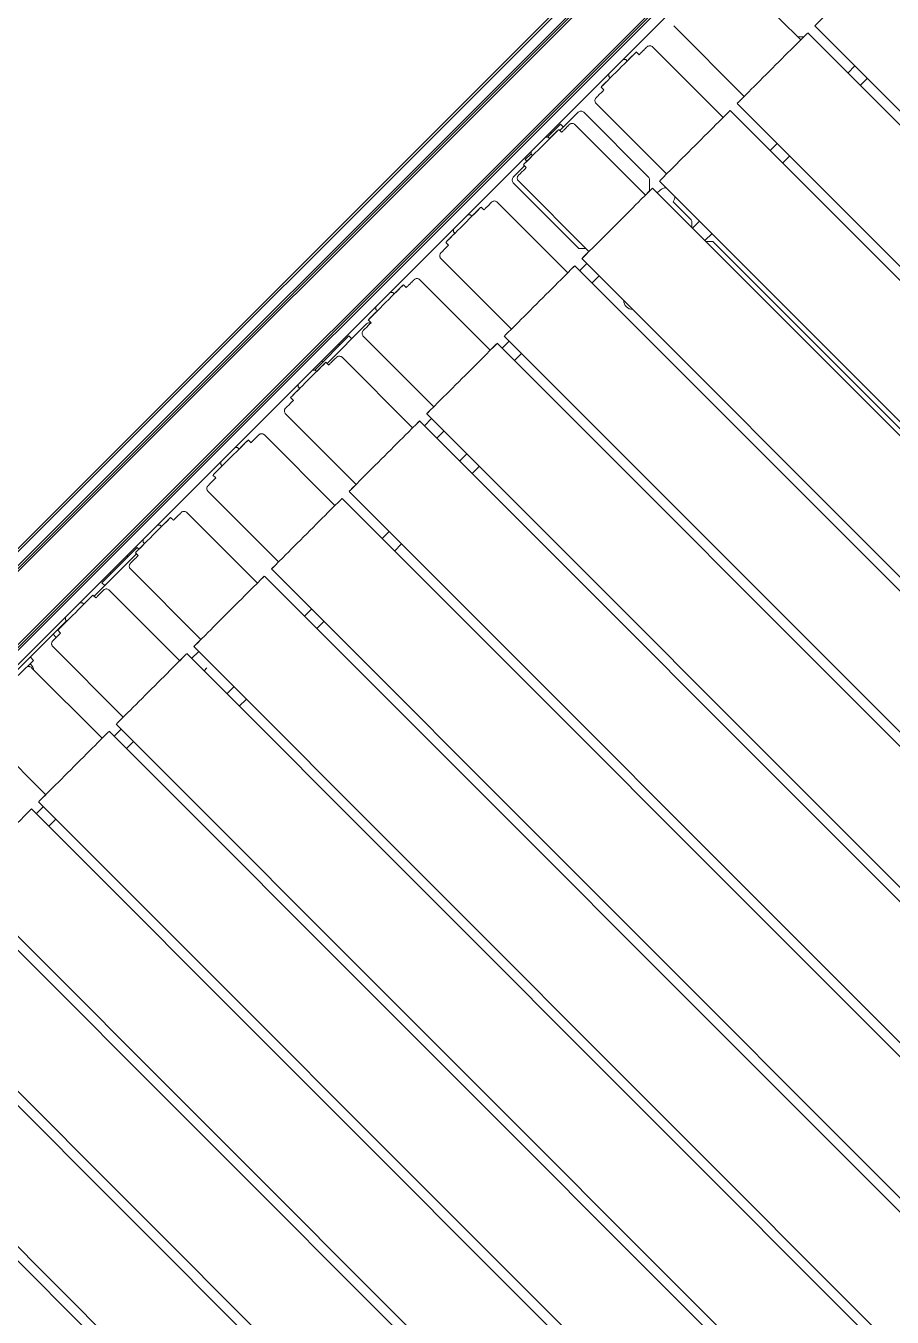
# Model space of a CAD drawing. Header units: metres. Extents: x 51 to 52746, y -259 to 37569.
# Drawn here: x 48366 to 48801, y 32036 to 32683 of the extents above; entities that cross this region are included whole.
import ezdxf

# ---------------------------------------------------------------- set-up
doc = ezdxf.new("R2010")
doc.units = ezdxf.units.M
doc.header["$LTSCALE"] = 500
doc.layers.add('Visible (ISO)', color=7, linetype='Continuous')

msp = doc.modelspace()

# ---------------------------------------------------------------- linework, layer by layer
at = {"layer": 'Visible (ISO)', "color": 4, "lineweight": 5}
for p, q in [((47679.939, 31739.113), (48769.228, 32827.713)), ((48770.057, 32826.884), (47680.768, 31738.284)), ((48770.057, 32826.884), (47680.768, 31738.284)), ((48770.057, 32826.884), (47680.768, 31738.284)), ((48770.058, 32826.883), (47680.769, 31738.283)), ((48770.058, 32826.883), (47680.769, 31738.283)), ((48770.058, 32826.883), (47680.769, 31738.283)), ((48773.592, 32823.347), (47684.304, 31734.746)), ((48774.299, 32822.639), (47685.01, 31734.039)), ((48775.006, 32821.932), (47685.717, 31733.332)), ((48793.385, 32803.541), (47704.096, 31714.941)), ((48794.092, 32802.834), (47704.803, 31714.234)), ((48794.799, 32802.127), (47705.51, 31713.527)), ((48798.333, 32798.59), (47709.044, 31709.99)), ((48754.807, 32675.921), (48719.463, 32711.288)), ((48726.513, 32647.646), (48691.169, 32683.013)), ((49115.322, 32329.325), (48761.88, 32682.99)), ((48756.343, 32677.457), (48753.271, 32677.458)), ((49111.785, 32325.791), (48758.343, 32679.456)), ((48672.427, 32669.937), (48673.841, 32668.522)), ((48715.904, 32637.043), (48680.559, 32672.409)), ((48665.709, 32666.05), (48667.122, 32666.05)), ((48667.122, 32666.05), (48667.829, 32665.342)), ((48658.635, 32658.98), (48658.634, 32657.567)), ((48658.634, 32657.567), (48659.341, 32656.86)), ((48778.438, 32659.348), (48781.975, 32662.883)), ((48654.744, 32652.265), (48656.157, 32650.85)), ((48784.659, 32653.124), (48788.195, 32656.658)), ((48687.61, 32608.767), (48652.266, 32644.134)), ((49076.418, 32290.446), (48722.977, 32644.112)), ((48643.304, 32639.663), (48634.108, 32630.473)), ((48678.709, 32607.064), (48646.132, 32639.662)), ((49072.882, 32286.912), (48719.44, 32640.577)), ((48634.463, 32633.655), (48627.975, 32627.171)), ((48633.524, 32631.058), (48634.937, 32629.644)), ((48634.463, 32633.655), (48635.877, 32632.241)), ((48677, 32598.164), (48641.656, 32633.531)), ((48626.806, 32627.171), (48628.219, 32627.171)), ((48628.219, 32627.171), (48628.926, 32626.464)), ((48629.281, 32629.645), (48629.865, 32629.06)), ((48619.731, 32618.933), (48616.78, 32615.983)), ((48619.732, 32620.101), (48619.731, 32618.688)), ((48619.731, 32618.688), (48620.438, 32617.981)), ((48739.535, 32620.47), (48743.071, 32624.004)), ((48616.425, 32612.801), (48610.766, 32607.146)), ((48615.84, 32613.386), (48617.254, 32611.972)), ((48616.78, 32615.983), (48617.609, 32615.154)), ((48745.755, 32614.245), (48749.292, 32617.78)), ((48648.707, 32569.889), (48613.363, 32605.255)), ((48679, 32600.163), (48679.002, 32606.357)), ((49037.515, 32251.568), (48684.074, 32605.233)), ((48643.343, 32571.72), (48610.766, 32604.318)), ((49033.979, 32248.033), (48680.537, 32601.699)), ((48682.96, 32599.275), (48684.303, 32600.618)), ((48594.621, 32592.18), (48596.034, 32590.765)), ((48638.097, 32559.286), (48602.753, 32594.652)), ((48699.916, 32585.844), (48690.919, 32594.846)), ((48587.903, 32588.293), (48589.316, 32588.292)), ((48589.316, 32588.292), (48590.023, 32587.585)), ((48580.828, 32581.223), (48580.828, 32579.81)), ((48580.828, 32579.81), (48581.535, 32579.102)), ((48700.208, 32582.016), (48700.209, 32585.137)), ((48700.632, 32581.591), (48704.168, 32585.126)), ((48576.937, 32574.508), (48578.351, 32573.093)), ((48706.852, 32575.367), (48710.389, 32578.901)), ((48707.276, 32574.942), (48710.398, 32574.941)), ((49070.262, 32215.264), (48711.105, 32574.648)), ((48609.804, 32531.01), (48574.46, 32566.377)), ((48647.171, 32571.426), (48644.05, 32571.427)), ((48998.612, 32212.689), (48645.17, 32566.354)), ((48995.075, 32209.155), (48641.634, 32562.82)), ((48644.056, 32560.396), (48647.593, 32563.93)), ((48599.194, 32520.407), (48563.85, 32555.774)), ((48650.277, 32554.171), (48653.814, 32557.706)), ((48549, 32549.414), (48550.413, 32549.414)), ((48550.413, 32549.414), (48551.12, 32548.707)), ((48555.717, 32553.301), (48557.131, 32551.887)), ((48541.925, 32542.344), (48541.925, 32540.931)), ((48541.925, 32540.931), (48542.632, 32540.224)), ((48538.034, 32535.629), (48539.448, 32534.215)), ((48528.363, 32527.623), (48511.265, 32510.535)), ((48537.204, 32533.63), (48517.399, 32513.838)), ((48528.363, 32527.623), (48529.777, 32526.208)), ((48570.901, 32492.132), (48535.557, 32527.498)), ((48959.709, 32173.811), (48606.267, 32527.476)), ((48523.182, 32523.612), (48523.766, 32523.028)), ((48956.172, 32170.276), (48602.731, 32523.941)), ((48605.153, 32521.517), (48608.69, 32525.052)), ((48514.694, 32515.13), (48515.278, 32514.545)), ((48560.291, 32481.528), (48524.947, 32516.895)), ((48611.374, 32515.293), (48614.91, 32518.827)), ((48510.097, 32510.536), (48511.51, 32510.535)), ((48511.51, 32510.535), (48512.217, 32509.828)), ((48516.814, 32514.423), (48518.228, 32513.008)), ((48503.022, 32503.466), (48503.022, 32502.053)), ((48503.022, 32502.053), (48503.729, 32501.345)), ((48499.131, 32496.751), (48500.545, 32495.336)), ((48531.998, 32453.253), (48496.653, 32488.62)), ((48917.269, 32131.398), (48563.828, 32485.063)), ((48566.25, 32482.639), (48569.787, 32486.173)), ((48920.806, 32134.932), (48567.364, 32488.597)), ((48521.388, 32442.65), (48486.044, 32478.016)), ((48572.471, 32476.414), (48576.007, 32479.949)), ((48471.193, 32471.657), (48472.606, 32471.657)), ((48472.606, 32471.657), (48473.313, 32470.949)), ((48477.911, 32475.544), (48479.325, 32474.129)), ((48464.119, 32464.587), (48464.119, 32463.174)), ((48464.119, 32463.174), (48464.825, 32462.467)), ((48583.922, 32464.956), (48587.459, 32468.49)), ((48460.228, 32457.872), (48461.642, 32456.457)), ((48593.679, 32462.265), (48590.143, 32458.731)), ((48493.094, 32414.375), (48457.75, 32449.741)), ((48878.366, 32092.519), (48524.924, 32446.184)), ((48881.903, 32096.054), (48528.461, 32449.719)), ((48482.485, 32403.771), (48447.14, 32439.138)), ((48432.29, 32432.779), (48433.703, 32432.778)), ((48433.703, 32432.778), (48434.41, 32432.071)), ((48439.008, 32436.666), (48440.422, 32435.251)), ((48425.216, 32425.709), (48425.215, 32424.296)), ((48425.215, 32424.296), (48425.922, 32423.588)), ((48545.019, 32426.077), (48548.556, 32429.611)), ((48421.909, 32418.408), (48400.689, 32397.202)), ((48422.264, 32421.59), (48404.581, 32403.918)), ((48417.082, 32417.58), (48417.666, 32416.996)), ((48421.325, 32418.993), (48422.738, 32417.579)), ((48422.264, 32421.59), (48423.093, 32420.761)), ((48551.24, 32419.852), (48554.776, 32423.387)), ((48408.594, 32409.097), (48409.178, 32408.513)), ((48454.191, 32375.496), (48418.847, 32410.862)), ((48839.463, 32053.641), (48486.021, 32407.306)), ((48842.999, 32057.175), (48489.558, 32410.84)), ((48404.581, 32403.918), (48405.994, 32402.504)), ((48443.581, 32364.893), (48408.237, 32400.259)), ((48393.387, 32393.9), (48394.8, 32393.9)), ((48394.8, 32393.9), (48395.507, 32393.192)), ((48400.105, 32397.787), (48401.518, 32396.372)), ((48386.313, 32386.83), (48386.312, 32385.417)), ((48386.312, 32385.417), (48387.019, 32384.71)), ((48506.116, 32387.198), (48509.652, 32390.733)), ((48386.897, 32384.832), (48356.482, 32354.436)), ((48382.421, 32380.115), (48383.835, 32378.7)), ((48512.336, 32380.974), (48515.873, 32384.508)), ((48381.713, 32376.58), (48380.177, 32378.117)), ((48370.344, 32365.038), (48368.718, 32366.665)), ((48415.288, 32336.617), (48379.944, 32371.984)), ((48800.56, 32014.762), (48447.118, 32368.427)), ((48449.541, 32366.003), (48453.077, 32369.537)), ((48804.096, 32018.296), (48450.655, 32371.962)), ((48370.344, 32365.038), (48367.092, 32361.788)), ((48369.283, 32362.705), (48368.647, 32363.342)), ((48404.678, 32326.014), (48369.334, 32361.381)), ((48455.761, 32359.779), (48457.215, 32361.232)), ((48467.213, 32348.32), (48470.749, 32351.854)), ((48476.97, 32345.63), (48473.433, 32342.095)), ((48376.385, 32297.739), (48341.041, 32333.105)), ((48761.656, 31975.883), (48408.215, 32329.549)), ((48410.637, 32327.124), (48414.174, 32330.659)), ((48765.193, 31979.418), (48411.751, 32333.083)), ((48416.858, 32320.9), (48420.395, 32324.434)), ((48722.753, 31937.005), (48369.312, 32290.67)), ((48371.734, 32288.246), (48375.271, 32291.78)), ((48726.29, 31940.539), (48372.848, 32294.204)), ((48377.955, 32282.021), (48381.491, 32285.556)), ((48683.85, 31898.126), (48330.409, 32251.791)), ((48687.387, 31901.661), (48333.945, 32255.326)), ((48644.947, 31859.248), (48291.505, 32212.913)), ((48648.484, 31862.782), (48295.042, 32216.447)), ((48606.044, 31820.369), (48252.602, 32174.034)), ((48609.58, 31823.904), (48256.139, 32177.569))]:
    msp.add_line(p, q, dxfattribs=at)
for centre, radius, start, end in [((48644.717, 32638.248), 2, 44.981888, 134.981888), ((48612.18, 32605.732), 2, 134.981888, 224.981888), ((48678.002, 32606.357), 1, 359.981888, 44.981888), ((48687.414, 32597.505), 4.4, 90.189056, 134.981888), ((48687.414, 32597.505), 4.4, 322.819367, 359.774719), ((48699.209, 32585.137), 1, 359.981888, 44.981888), ((48710.397, 32573.941), 1, 44.981888, 89.981888), ((48644.05, 32572.427), 1, 224.981888, 269.981888), ((48670.568, 32545.326), 4.4, 179.774723, 270.189052), ((48538.618, 32532.216), 2, 69.415486, 134.981888), ((48366.807, 32360.231), 3.5, 2.957257, 44.981888)]:
    msp.add_arc(centre, radius, start, end, dxfattribs=at)
at = {"layer": 'Visible (ISO)', "color": 4, "lineweight": 5, "extrusion": (0, 0, -1)}
for centre, major_axis, start_param, end_param in [((48779.563, 32700.662), (-17.683, -17.672), 2.4980914, 6.9266862), ((48740.66, 32661.784), (-17.683, -17.672), 2.4980915, 6.9266861), ((48663.585, 32661.101), (-8.842, -8.836), 2.071451, 7.3533268), ((48701.757, 32622.905), (-17.683, -17.672), 2.4980911, 6.9266859), ((48624.682, 32622.222), (-8.842, -8.836), 2.071451, 7.353327), ((48662.854, 32584.027), (-17.683, -17.672), 2.4980914, 6.9266863), ((48585.779, 32583.344), (-8.842, -8.836), 2.071451, 7.3533268), ((48623.951, 32545.148), (-17.683, -17.672), 2.4980913, 6.9266864), ((48546.876, 32544.465), (-8.842, -8.836), 2.0714507, 7.3533265), ((48585.047, 32506.269), (-17.683, -17.672), 2.4980921, 6.9266869), ((48507.973, 32505.587), (-8.842, -8.836), 2.0714508, 7.353327), ((48546.144, 32467.391), (-17.683, -17.672), 2.4980914, 6.9266863), ((48469.069, 32466.708), (-8.842, -8.836), 2.0714508, 7.3533264), ((48507.241, 32428.512), (-17.683, -17.672), 2.4980911, 6.9266859), ((48430.166, 32427.829), (-8.842, -8.836), 2.0714509, 7.3533266), ((48468.338, 32389.634), (-17.683, -17.672), 2.4980916, 6.9266861), ((48391.263, 32388.951), (-8.842, -8.836), 2.0714507, 7.3533264), ((48429.435, 32350.755), (-17.683, -17.672), 2.4980914, 6.9266862), ((48390.532, 32311.876), (-17.683, -17.672), 2.498092, 6.926687), ((48351.628, 32272.998), (-17.683, -17.672), 2.4980914, 6.9266863)]:
    msp.add_ellipse(centre, major_axis=major_axis, ratio=0.0000134, start_param=start_param, end_param=end_param, dxfattribs=at)
at = {"layer": 'Visible (ISO)', "color": 4, "lineweight": 5}
for points, knots in [([(48680.559, 32672.409), (48680.407, 32672.562), (48680.226, 32672.692), (48679.842, 32672.882), (48679.634, 32672.946), (48679.214, 32673.006), (48678.996, 32673.001), (48678.578, 32672.925), (48678.373, 32672.853), (48678.094, 32672.7), (48678.005, 32672.643), (48677.88, 32672.546), (48677.839, 32672.512), (48677.785, 32672.463), (48677.77, 32672.449), (48677.754, 32672.433), (48677.751, 32672.43), (48677.747, 32672.426), (48677.746, 32672.425), (48677.742, 32672.421), (48677.741, 32672.42), (48677.737, 32672.417), (48677.736, 32672.416), (48677.734, 32672.414), (48677.734, 32672.413), (48677.732, 32672.411), (48677.731, 32672.411), (48677.728, 32672.408), (48677.725, 32672.405), (48677.708, 32672.387), (48677.682, 32672.361), (48677.531, 32672.211), (48677.305, 32671.984), (48676.51, 32671.19), (48675.829, 32670.51), (48674.632, 32669.313), (48674.249, 32668.93), (48673.84, 32668.522)], [0, 0, 0, 0, 0.0648586, 0.0648586, 0.1285452, 0.1285452, 0.1922739, 0.1922739, 0.2560012, 0.2560012, 0.2875558, 0.2875558, 0.303477, 0.303477, 0.3094108, 0.3094108, 0.3107195, 0.3107195, 0.311526, 0.311526, 0.3131601, 0.3131601, 0.3163867, 0.3163867, 0.3214568, 0.3214568, 0.3366579, 0.3366579, 0.3822587, 0.3822587, 0.5191517, 0.5191517, 0.9322687, 0.9322687, 1.5109804, 1.5109804, 1.7505475, 1.7505475, 1.7505475, 1.7505475]), ([(48656.158, 32650.851), (48655.391, 32650.085), (48654.715, 32649.409), (48653.45, 32648.144), (48652.92, 32647.615), (48652.483, 32647.179), (48652.392, 32647.087), (48652.31, 32647.006), (48652.292, 32646.987), (48652.275, 32646.97), (48652.271, 32646.967), (48652.268, 32646.963), (48652.267, 32646.962), (48652.265, 32646.961), (48652.265, 32646.961), (48652.261, 32646.956), (48652.26, 32646.955), (48652.255, 32646.95), (48652.254, 32646.949), (48652.252, 32646.947), (48652.25, 32646.945), (48652.246, 32646.941), (48652.242, 32646.937), (48652.231, 32646.926), (48652.224, 32646.918), (48652.205, 32646.897), (48652.193, 32646.884), (48652.146, 32646.831), (48652.113, 32646.79), (48651.985, 32646.62), (48651.904, 32646.479), (48651.757, 32646.135), (48651.704, 32645.922), (48651.67, 32645.497), (48651.687, 32645.28), (48651.788, 32644.867), (48651.873, 32644.666), (48652.065, 32644.359), (48652.16, 32644.24), (48652.266, 32644.134)], [4.5024397, 4.5024397, 4.5024397, 4.5024397, 4.9521071, 4.9521071, 5.5256589, 5.5256589, 5.7561864, 5.7561864, 5.8600297, 5.8600297, 5.9063629, 5.9063629, 5.9237366, 5.9237366, 5.9367698, 5.9367698, 5.9403561, 5.9403561, 5.9411614, 5.9411614, 5.941968, 5.941968, 5.9435986, 5.9435986, 5.9468223, 5.9468223, 5.9521229, 5.9521229, 5.9680263, 5.9680263, 6.0160393, 6.0160393, 6.080213, 6.080213, 6.1439241, 6.1439241, 6.207652, 6.207652, 6.2526925, 6.2526925, 6.2526925, 6.2526925]), ([(48641.656, 32633.531), (48641.503, 32633.684), (48641.323, 32633.813), (48640.939, 32634.003), (48640.731, 32634.068), (48640.311, 32634.127), (48640.093, 32634.123), (48639.675, 32634.047), (48639.469, 32633.974), (48639.191, 32633.822), (48639.102, 32633.764), (48638.977, 32633.667), (48638.936, 32633.633), (48638.882, 32633.584), (48638.867, 32633.57), (48638.851, 32633.554), (48638.848, 32633.552), (48638.844, 32633.548), (48638.843, 32633.546), (48638.839, 32633.543), (48638.838, 32633.541), (48638.834, 32633.538), (48638.833, 32633.537), (48638.831, 32633.535), (48638.831, 32633.535), (48638.829, 32633.533), (48638.828, 32633.532), (48638.825, 32633.529), (48638.822, 32633.526), (48638.804, 32633.508), (48638.779, 32633.483), (48638.628, 32633.332), (48638.401, 32633.106), (48637.607, 32632.312), (48636.926, 32631.631), (48635.728, 32630.434), (48635.346, 32630.052), (48634.937, 32629.643)], [0, 0, 0, 0, 0.0648586, 0.0648586, 0.1285452, 0.1285452, 0.1922739, 0.1922739, 0.2560012, 0.2560012, 0.2875558, 0.2875558, 0.303477, 0.303477, 0.3094108, 0.3094108, 0.3107195, 0.3107195, 0.311526, 0.311526, 0.3131601, 0.3131601, 0.3163867, 0.3163867, 0.3214568, 0.3214568, 0.3366579, 0.3366579, 0.3822587, 0.3822587, 0.5191517, 0.5191517, 0.9322687, 0.9322687, 1.5109804, 1.5109804, 1.7505475, 1.7505475, 1.7505475, 1.7505475]), ([(48617.254, 32611.972), (48616.488, 32611.206), (48615.812, 32610.53), (48614.546, 32609.266), (48614.016, 32608.736), (48613.58, 32608.3), (48613.489, 32608.209), (48613.407, 32608.127), (48613.389, 32608.109), (48613.372, 32608.092), (48613.368, 32608.088), (48613.365, 32608.085), (48613.364, 32608.084), (48613.362, 32608.082), (48613.362, 32608.082), (48613.358, 32608.078), (48613.357, 32608.077), (48613.352, 32608.072), (48613.351, 32608.071), (48613.349, 32608.068), (48613.347, 32608.067), (48613.343, 32608.062), (48613.339, 32608.058), (48613.328, 32608.047), (48613.321, 32608.039), (48613.301, 32608.019), (48613.29, 32608.006), (48613.243, 32607.953), (48613.209, 32607.911), (48613.082, 32607.741), (48613, 32607.6), (48612.854, 32607.256), (48612.801, 32607.043), (48612.767, 32606.618), (48612.784, 32606.401), (48612.885, 32605.989), (48612.97, 32605.788), (48613.162, 32605.481), (48613.257, 32605.362), (48613.363, 32605.255)], [4.5024397, 4.5024397, 4.5024397, 4.5024397, 4.9521071, 4.9521071, 5.5256589, 5.5256589, 5.7561864, 5.7561864, 5.8600297, 5.8600297, 5.9063629, 5.9063629, 5.9237366, 5.9237366, 5.9367698, 5.9367698, 5.9403561, 5.9403561, 5.9411614, 5.9411614, 5.941968, 5.941968, 5.9435986, 5.9435986, 5.9468223, 5.9468223, 5.9521229, 5.9521229, 5.9680263, 5.9680263, 6.0160393, 6.0160393, 6.080213, 6.080213, 6.1439241, 6.1439241, 6.207652, 6.207652, 6.2526925, 6.2526925, 6.2526925, 6.2526925]), ([(48602.753, 32594.652), (48602.6, 32594.805), (48602.42, 32594.935), (48602.036, 32595.125), (48601.828, 32595.189), (48601.407, 32595.248), (48601.19, 32595.244), (48600.772, 32595.168), (48600.566, 32595.096), (48600.288, 32594.943), (48600.199, 32594.885), (48600.074, 32594.789), (48600.033, 32594.754), (48599.979, 32594.706), (48599.964, 32594.692), (48599.948, 32594.676), (48599.945, 32594.673), (48599.941, 32594.669), (48599.94, 32594.668), (48599.936, 32594.664), (48599.934, 32594.663), (48599.931, 32594.659), (48599.93, 32594.658), (48599.928, 32594.657), (48599.928, 32594.656), (48599.926, 32594.654), (48599.925, 32594.654), (48599.922, 32594.65), (48599.919, 32594.647), (48599.901, 32594.63), (48599.876, 32594.604), (48599.725, 32594.453), (48599.498, 32594.227), (48598.704, 32593.433), (48598.023, 32592.752), (48596.825, 32591.556), (48596.442, 32591.173), (48596.033, 32590.765)], [0, 0, 0, 0, 0.0648586, 0.0648586, 0.1285452, 0.1285452, 0.1922739, 0.1922739, 0.2560012, 0.2560012, 0.2875558, 0.2875558, 0.303477, 0.303477, 0.3094108, 0.3094108, 0.3107195, 0.3107195, 0.311526, 0.311526, 0.3131601, 0.3131601, 0.3163867, 0.3163867, 0.3214568, 0.3214568, 0.3366579, 0.3366579, 0.3822587, 0.3822587, 0.5191517, 0.5191517, 0.9322687, 0.9322687, 1.5109804, 1.5109804, 1.7505475, 1.7505475, 1.7505475, 1.7505475]), ([(48578.351, 32573.094), (48577.585, 32572.328), (48576.909, 32571.652), (48575.643, 32570.387), (48575.113, 32569.857), (48574.677, 32569.421), (48574.586, 32569.33), (48574.504, 32569.248), (48574.485, 32569.23), (48574.469, 32569.213), (48574.465, 32569.21), (48574.461, 32569.206), (48574.461, 32569.205), (48574.459, 32569.204), (48574.459, 32569.204), (48574.455, 32569.199), (48574.453, 32569.198), (48574.449, 32569.193), (48574.448, 32569.192), (48574.445, 32569.19), (48574.444, 32569.188), (48574.439, 32569.184), (48574.436, 32569.18), (48574.425, 32569.169), (48574.418, 32569.161), (48574.398, 32569.14), (48574.386, 32569.127), (48574.34, 32569.074), (48574.306, 32569.033), (48574.178, 32568.862), (48574.097, 32568.722), (48573.951, 32568.378), (48573.898, 32568.165), (48573.864, 32567.74), (48573.881, 32567.523), (48573.982, 32567.11), (48574.067, 32566.909), (48574.259, 32566.602), (48574.354, 32566.483), (48574.46, 32566.377)], [4.5024397, 4.5024397, 4.5024397, 4.5024397, 4.9521071, 4.9521071, 5.5256589, 5.5256589, 5.7561864, 5.7561864, 5.8600297, 5.8600297, 5.9063629, 5.9063629, 5.9237366, 5.9237366, 5.9367698, 5.9367698, 5.9403561, 5.9403561, 5.9411614, 5.9411614, 5.941968, 5.941968, 5.9435986, 5.9435986, 5.9468223, 5.9468223, 5.9521229, 5.9521229, 5.9680263, 5.9680263, 6.0160393, 6.0160393, 6.080213, 6.080213, 6.1439241, 6.1439241, 6.207652, 6.207652, 6.2526925, 6.2526925, 6.2526925, 6.2526925]), ([(48563.85, 32555.774), (48563.697, 32555.926), (48563.517, 32556.056), (48563.133, 32556.246), (48562.925, 32556.311), (48562.504, 32556.37), (48562.287, 32556.366), (48561.869, 32556.29), (48561.663, 32556.217), (48561.384, 32556.065), (48561.296, 32556.007), (48561.171, 32555.91), (48561.13, 32555.876), (48561.076, 32555.827), (48561.061, 32555.813), (48561.045, 32555.797), (48561.042, 32555.794), (48561.038, 32555.791), (48561.036, 32555.789), (48561.033, 32555.786), (48561.031, 32555.784), (48561.028, 32555.781), (48561.027, 32555.78), (48561.025, 32555.778), (48561.024, 32555.777), (48561.023, 32555.776), (48561.022, 32555.775), (48561.019, 32555.772), (48561.016, 32555.769), (48560.998, 32555.751), (48560.973, 32555.726), (48560.822, 32555.575), (48560.595, 32555.348), (48559.801, 32554.554), (48559.119, 32553.874), (48557.922, 32552.677), (48557.539, 32552.295), (48557.13, 32551.886)], [0, 0, 0, 0, 0.0648586, 0.0648586, 0.1285452, 0.1285452, 0.1922739, 0.1922739, 0.2560012, 0.2560012, 0.2875558, 0.2875558, 0.303477, 0.303477, 0.3094108, 0.3094108, 0.3107195, 0.3107195, 0.311526, 0.311526, 0.3131601, 0.3131601, 0.3163867, 0.3163867, 0.3214568, 0.3214568, 0.3366579, 0.3366579, 0.3822587, 0.3822587, 0.5191517, 0.5191517, 0.9322687, 0.9322687, 1.5109804, 1.5109804, 1.7505475, 1.7505475, 1.7505475, 1.7505475]), ([(48539.448, 32534.215), (48538.682, 32533.449), (48538.005, 32532.773), (48536.74, 32531.509), (48536.21, 32530.979), (48535.774, 32530.543), (48535.683, 32530.452), (48535.601, 32530.37), (48535.582, 32530.351), (48535.566, 32530.335), (48535.562, 32530.331), (48535.558, 32530.327), (48535.558, 32530.327), (48535.556, 32530.325), (48535.556, 32530.325), (48535.551, 32530.321), (48535.55, 32530.319), (48535.546, 32530.315), (48535.545, 32530.314), (48535.542, 32530.311), (48535.541, 32530.31), (48535.536, 32530.305), (48535.533, 32530.301), (48535.522, 32530.29), (48535.514, 32530.282), (48535.495, 32530.262), (48535.483, 32530.248), (48535.437, 32530.195), (48535.403, 32530.154), (48535.275, 32529.984), (48535.194, 32529.843), (48535.048, 32529.499), (48534.995, 32529.286), (48534.961, 32528.861), (48534.978, 32528.644), (48535.079, 32528.231), (48535.163, 32528.031), (48535.356, 32527.723), (48535.451, 32527.604), (48535.557, 32527.498)], [4.5024397, 4.5024397, 4.5024397, 4.5024397, 4.9521071, 4.9521071, 5.5256589, 5.5256589, 5.7561864, 5.7561864, 5.8600297, 5.8600297, 5.9063629, 5.9063629, 5.9237366, 5.9237366, 5.9367698, 5.9367698, 5.9403561, 5.9403561, 5.9411614, 5.9411614, 5.941968, 5.941968, 5.9435986, 5.9435986, 5.9468223, 5.9468223, 5.9521229, 5.9521229, 5.9680263, 5.9680263, 6.0160393, 6.0160393, 6.080213, 6.080213, 6.1439241, 6.1439241, 6.207652, 6.207652, 6.2526925, 6.2526925, 6.2526925, 6.2526925]), ([(48524.947, 32516.895), (48524.794, 32517.048), (48524.614, 32517.177), (48524.23, 32517.368), (48524.022, 32517.432), (48523.601, 32517.491), (48523.383, 32517.487), (48522.965, 32517.411), (48522.76, 32517.338), (48522.481, 32517.186), (48522.393, 32517.128), (48522.267, 32517.032), (48522.227, 32516.997), (48522.173, 32516.948), (48522.158, 32516.934), (48522.141, 32516.919), (48522.139, 32516.916), (48522.135, 32516.912), (48522.133, 32516.911), (48522.13, 32516.907), (48522.128, 32516.906), (48522.125, 32516.902), (48522.124, 32516.901), (48522.122, 32516.899), (48522.121, 32516.899), (48522.119, 32516.897), (48522.119, 32516.896), (48522.116, 32516.893), (48522.113, 32516.89), (48522.095, 32516.873), (48522.07, 32516.847), (48521.918, 32516.696), (48521.692, 32516.47), (48520.897, 32515.676), (48520.216, 32514.995), (48519.019, 32513.799), (48518.636, 32513.416), (48518.227, 32513.007)], [0, 0, 0, 0, 0.0648586, 0.0648586, 0.1285452, 0.1285452, 0.1922739, 0.1922739, 0.2560012, 0.2560012, 0.2875558, 0.2875558, 0.303477, 0.303477, 0.3094108, 0.3094108, 0.3107195, 0.3107195, 0.311526, 0.311526, 0.3131601, 0.3131601, 0.3163867, 0.3163867, 0.3214568, 0.3214568, 0.3366579, 0.3366579, 0.3822587, 0.3822587, 0.5191517, 0.5191517, 0.9322687, 0.9322687, 1.5109804, 1.5109804, 1.7505475, 1.7505475, 1.7505475, 1.7505475]), ([(48500.545, 32495.336), (48499.779, 32494.571), (48499.102, 32493.895), (48497.837, 32492.63), (48497.307, 32492.1), (48496.871, 32491.664), (48496.779, 32491.573), (48496.697, 32491.491), (48496.679, 32491.473), (48496.662, 32491.456), (48496.659, 32491.452), (48496.655, 32491.449), (48496.654, 32491.448), (48496.653, 32491.446), (48496.653, 32491.446), (48496.648, 32491.442), (48496.647, 32491.441), (48496.643, 32491.436), (48496.641, 32491.435), (48496.639, 32491.433), (48496.638, 32491.431), (48496.633, 32491.426), (48496.629, 32491.423), (48496.619, 32491.412), (48496.611, 32491.404), (48496.592, 32491.383), (48496.58, 32491.37), (48496.533, 32491.317), (48496.5, 32491.276), (48496.372, 32491.105), (48496.291, 32490.965), (48496.144, 32490.621), (48496.092, 32490.408), (48496.058, 32489.983), (48496.075, 32489.765), (48496.176, 32489.353), (48496.26, 32489.152), (48496.453, 32488.845), (48496.547, 32488.726), (48496.653, 32488.62)], [4.5024397, 4.5024397, 4.5024397, 4.5024397, 4.9521071, 4.9521071, 5.5256589, 5.5256589, 5.7561864, 5.7561864, 5.8600297, 5.8600297, 5.9063629, 5.9063629, 5.9237366, 5.9237366, 5.9367698, 5.9367698, 5.9403561, 5.9403561, 5.9411614, 5.9411614, 5.941968, 5.941968, 5.9435986, 5.9435986, 5.9468223, 5.9468223, 5.9521229, 5.9521229, 5.9680263, 5.9680263, 6.0160393, 6.0160393, 6.080213, 6.080213, 6.1439241, 6.1439241, 6.207652, 6.207652, 6.2526925, 6.2526925, 6.2526925, 6.2526925]), ([(48486.044, 32478.016), (48485.891, 32478.169), (48485.71, 32478.299), (48485.327, 32478.489), (48485.119, 32478.553), (48484.698, 32478.613), (48484.48, 32478.608), (48484.062, 32478.532), (48483.857, 32478.46), (48483.578, 32478.308), (48483.489, 32478.25), (48483.364, 32478.153), (48483.323, 32478.119), (48483.27, 32478.07), (48483.255, 32478.056), (48483.238, 32478.04), (48483.235, 32478.037), (48483.231, 32478.033), (48483.23, 32478.032), (48483.226, 32478.029), (48483.225, 32478.027), (48483.221, 32478.024), (48483.221, 32478.023), (48483.219, 32478.021), (48483.218, 32478.02), (48483.216, 32478.018), (48483.216, 32478.018), (48483.213, 32478.015), (48483.21, 32478.012), (48483.192, 32477.994), (48483.166, 32477.969), (48483.015, 32477.818), (48482.789, 32477.591), (48481.994, 32476.797), (48481.313, 32476.117), (48480.116, 32474.92), (48479.733, 32474.538), (48479.324, 32474.129)], [0, 0, 0, 0, 0.0648586, 0.0648586, 0.1285452, 0.1285452, 0.1922739, 0.1922739, 0.2560012, 0.2560012, 0.2875558, 0.2875558, 0.303477, 0.303477, 0.3094108, 0.3094108, 0.3107195, 0.3107195, 0.311526, 0.311526, 0.3131601, 0.3131601, 0.3163867, 0.3163867, 0.3214568, 0.3214568, 0.3366579, 0.3366579, 0.3822587, 0.3822587, 0.5191517, 0.5191517, 0.9322687, 0.9322687, 1.5109804, 1.5109804, 1.7505475, 1.7505475, 1.7505475, 1.7505475]), ([(48461.642, 32456.458), (48460.876, 32455.692), (48460.199, 32455.016), (48458.934, 32453.751), (48458.404, 32453.222), (48457.968, 32452.786), (48457.876, 32452.695), (48457.794, 32452.613), (48457.776, 32452.594), (48457.759, 32452.578), (48457.756, 32452.574), (48457.752, 32452.57), (48457.751, 32452.569), (48457.75, 32452.568), (48457.75, 32452.568), (48457.745, 32452.563), (48457.744, 32452.562), (48457.739, 32452.558), (48457.738, 32452.556), (48457.736, 32452.554), (48457.735, 32452.553), (48457.73, 32452.548), (48457.726, 32452.544), (48457.716, 32452.533), (48457.708, 32452.525), (48457.689, 32452.504), (48457.677, 32452.491), (48457.63, 32452.438), (48457.597, 32452.397), (48457.469, 32452.227), (48457.388, 32452.086), (48457.241, 32451.742), (48457.189, 32451.529), (48457.154, 32451.104), (48457.172, 32450.887), (48457.272, 32450.474), (48457.357, 32450.274), (48457.55, 32449.966), (48457.644, 32449.847), (48457.75, 32449.741)], [4.5024397, 4.5024397, 4.5024397, 4.5024397, 4.9521071, 4.9521071, 5.5256589, 5.5256589, 5.7561864, 5.7561864, 5.8600297, 5.8600297, 5.9063629, 5.9063629, 5.9237366, 5.9237366, 5.9367698, 5.9367698, 5.9403561, 5.9403561, 5.9411614, 5.9411614, 5.941968, 5.941968, 5.9435986, 5.9435986, 5.9468223, 5.9468223, 5.9521229, 5.9521229, 5.9680263, 5.9680263, 6.0160393, 6.0160393, 6.080213, 6.080213, 6.1439241, 6.1439241, 6.207652, 6.207652, 6.2526925, 6.2526925, 6.2526925, 6.2526925]), ([(48447.14, 32439.138), (48446.988, 32439.291), (48446.807, 32439.42), (48446.423, 32439.61), (48446.215, 32439.675), (48445.795, 32439.734), (48445.577, 32439.73), (48445.159, 32439.654), (48444.954, 32439.581), (48444.675, 32439.429), (48444.586, 32439.371), (48444.461, 32439.274), (48444.42, 32439.24), (48444.366, 32439.191), (48444.352, 32439.177), (48444.335, 32439.162), (48444.332, 32439.159), (48444.328, 32439.155), (48444.327, 32439.153), (48444.323, 32439.15), (48444.322, 32439.148), (48444.318, 32439.145), (48444.317, 32439.144), (48444.315, 32439.142), (48444.315, 32439.142), (48444.313, 32439.14), (48444.312, 32439.139), (48444.309, 32439.136), (48444.306, 32439.133), (48444.289, 32439.115), (48444.263, 32439.09), (48444.112, 32438.939), (48443.886, 32438.713), (48443.091, 32437.919), (48442.41, 32437.238), (48441.213, 32436.041), (48440.83, 32435.659), (48440.421, 32435.25)], [0, 0, 0, 0, 0.0648586, 0.0648586, 0.1285452, 0.1285452, 0.1922739, 0.1922739, 0.2560012, 0.2560012, 0.2875558, 0.2875558, 0.303477, 0.303477, 0.3094108, 0.3094108, 0.3107195, 0.3107195, 0.311526, 0.311526, 0.3131601, 0.3131601, 0.3163867, 0.3163867, 0.3214568, 0.3214568, 0.3366579, 0.3366579, 0.3822587, 0.3822587, 0.5191517, 0.5191517, 0.9322687, 0.9322687, 1.5109804, 1.5109804, 1.7505475, 1.7505475, 1.7505475, 1.7505475]), ([(48422.739, 32417.579), (48421.972, 32416.814), (48421.296, 32416.137), (48420.031, 32414.873), (48419.501, 32414.343), (48419.064, 32413.907), (48418.973, 32413.816), (48418.891, 32413.734), (48418.873, 32413.716), (48418.856, 32413.699), (48418.852, 32413.695), (48418.849, 32413.692), (48418.848, 32413.691), (48418.846, 32413.689), (48418.846, 32413.689), (48418.842, 32413.685), (48418.841, 32413.684), (48418.836, 32413.679), (48418.835, 32413.678), (48418.833, 32413.675), (48418.831, 32413.674), (48418.827, 32413.669), (48418.823, 32413.666), (48418.812, 32413.654), (48418.805, 32413.647), (48418.786, 32413.626), (48418.774, 32413.613), (48418.727, 32413.56), (48418.694, 32413.519), (48418.566, 32413.348), (48418.485, 32413.207), (48418.338, 32412.863), (48418.286, 32412.65), (48418.251, 32412.225), (48418.268, 32412.008), (48418.369, 32411.596), (48418.454, 32411.395), (48418.646, 32411.088), (48418.741, 32410.969), (48418.847, 32410.862)], [4.5024397, 4.5024397, 4.5024397, 4.5024397, 4.9521071, 4.9521071, 5.5256589, 5.5256589, 5.7561864, 5.7561864, 5.8600297, 5.8600297, 5.9063629, 5.9063629, 5.9237366, 5.9237366, 5.9367698, 5.9367698, 5.9403561, 5.9403561, 5.9411614, 5.9411614, 5.941968, 5.941968, 5.9435986, 5.9435986, 5.9468223, 5.9468223, 5.9521229, 5.9521229, 5.9680263, 5.9680263, 6.0160393, 6.0160393, 6.080213, 6.080213, 6.1439241, 6.1439241, 6.207652, 6.207652, 6.2526925, 6.2526925, 6.2526925, 6.2526925]), ([(48408.237, 32400.259), (48408.084, 32400.412), (48407.904, 32400.542), (48407.52, 32400.732), (48407.312, 32400.796), (48406.892, 32400.856), (48406.674, 32400.851), (48406.256, 32400.775), (48406.05, 32400.703), (48405.772, 32400.55), (48405.683, 32400.493), (48405.558, 32400.396), (48405.517, 32400.362), (48405.463, 32400.313), (48405.448, 32400.299), (48405.432, 32400.283), (48405.429, 32400.28), (48405.425, 32400.276), (48405.424, 32400.275), (48405.42, 32400.271), (48405.419, 32400.27), (48405.415, 32400.266), (48405.414, 32400.266), (48405.412, 32400.264), (48405.412, 32400.263), (48405.41, 32400.261), (48405.409, 32400.261), (48405.406, 32400.258), (48405.403, 32400.255), (48405.385, 32400.237), (48405.36, 32400.211), (48405.209, 32400.061), (48404.982, 32399.834), (48404.188, 32399.04), (48403.507, 32398.36), (48402.309, 32397.163), (48401.927, 32396.78), (48401.518, 32396.372)], [0, 0, 0, 0, 0.0648586, 0.0648586, 0.1285452, 0.1285452, 0.1922739, 0.1922739, 0.2560012, 0.2560012, 0.2875558, 0.2875558, 0.303477, 0.303477, 0.3094108, 0.3094108, 0.3107195, 0.3107195, 0.311526, 0.311526, 0.3131601, 0.3131601, 0.3163867, 0.3163867, 0.3214568, 0.3214568, 0.3366579, 0.3366579, 0.3822587, 0.3822587, 0.5191517, 0.5191517, 0.9322687, 0.9322687, 1.5109804, 1.5109804, 1.7505475, 1.7505475, 1.7505475, 1.7505475]), ([(48383.835, 32378.701), (48383.069, 32377.935), (48382.393, 32377.259), (48381.127, 32375.994), (48380.597, 32375.465), (48380.161, 32375.029), (48380.07, 32374.937), (48379.988, 32374.855), (48379.97, 32374.837), (48379.953, 32374.82), (48379.949, 32374.817), (48379.946, 32374.813), (48379.945, 32374.812), (48379.943, 32374.811), (48379.943, 32374.811), (48379.939, 32374.806), (48379.938, 32374.805), (48379.933, 32374.8), (48379.932, 32374.799), (48379.93, 32374.797), (48379.928, 32374.795), (48379.924, 32374.791), (48379.92, 32374.787), (48379.909, 32374.776), (48379.902, 32374.768), (48379.883, 32374.747), (48379.871, 32374.734), (48379.824, 32374.681), (48379.79, 32374.64), (48379.663, 32374.47), (48379.581, 32374.329), (48379.435, 32373.985), (48379.382, 32373.772), (48379.348, 32373.347), (48379.365, 32373.13), (48379.466, 32372.717), (48379.551, 32372.516), (48379.743, 32372.209), (48379.838, 32372.09), (48379.944, 32371.984)], [4.5024397, 4.5024397, 4.5024397, 4.5024397, 4.9521071, 4.9521071, 5.5256589, 5.5256589, 5.7561864, 5.7561864, 5.8600297, 5.8600297, 5.9063629, 5.9063629, 5.9237366, 5.9237366, 5.9367698, 5.9367698, 5.9403561, 5.9403561, 5.9411614, 5.9411614, 5.941968, 5.941968, 5.9435986, 5.9435986, 5.9468223, 5.9468223, 5.9521229, 5.9521229, 5.9680263, 5.9680263, 6.0160393, 6.0160393, 6.080213, 6.080213, 6.1439241, 6.1439241, 6.207652, 6.207652, 6.2526925, 6.2526925, 6.2526925, 6.2526925]), ([(48369.334, 32361.381), (48369.181, 32361.534), (48369.001, 32361.663), (48368.617, 32361.853), (48368.409, 32361.918), (48367.988, 32361.977), (48367.771, 32361.973), (48367.353, 32361.897), (48367.147, 32361.824), (48366.869, 32361.672), (48366.78, 32361.614), (48366.655, 32361.517), (48366.614, 32361.483), (48366.56, 32361.434), (48366.545, 32361.42), (48366.529, 32361.404), (48366.526, 32361.402), (48366.522, 32361.398), (48366.521, 32361.396), (48366.517, 32361.393), (48366.515, 32361.391), (48366.512, 32361.388), (48366.511, 32361.387), (48366.509, 32361.385), (48366.509, 32361.385), (48366.507, 32361.383), (48366.506, 32361.382), (48366.503, 32361.379), (48366.5, 32361.376), (48366.482, 32361.358), (48366.457, 32361.333), (48366.306, 32361.182), (48366.079, 32360.956), (48365.285, 32360.162), (48364.604, 32359.481), (48363.406, 32358.284), (48363.023, 32357.902), (48362.614, 32357.493)], [0, 0, 0, 0, 0.0648586, 0.0648586, 0.1285452, 0.1285452, 0.1922739, 0.1922739, 0.2560012, 0.2560012, 0.2875558, 0.2875558, 0.303477, 0.303477, 0.3094108, 0.3094108, 0.3107195, 0.3107195, 0.311526, 0.311526, 0.3131601, 0.3131601, 0.3163867, 0.3163867, 0.3214568, 0.3214568, 0.3366579, 0.3366579, 0.3822587, 0.3822587, 0.5191517, 0.5191517, 0.9322687, 0.9322687, 1.5109804, 1.5109804, 1.7505475, 1.7505475, 1.7505475, 1.7505475])]:
    msp.add_open_spline(points, degree=3, knots=knots, dxfattribs=at)

doc.saveas('drawing.dxf')
